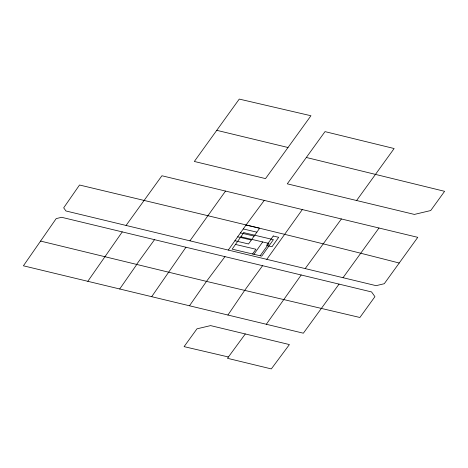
<?xml version="1.0" encoding="UTF-8"?>
<svg xmlns="http://www.w3.org/2000/svg" width="468" height="468" viewBox="0 0 468 468"><rect width="100%" height="100%" fill="white"/><g stroke="black" fill="none" stroke-linecap="round" stroke-linejoin="round"><path stroke-width="0.7" d="M227.91 315.028L244.606 290.488L262.595 265.684M185.966 247.233L151.679 296.689M40.576 241.078L206.487 281.391L359.892 317.485L374.926 296.665L371.574 291.944L61.618 217.292L56.189 218.603L23.4 265.801L87.808 281.309L122.265 231.894M119.703 288.996L136.791 264.443M87.808 281.309L189.481 305.779L206.487 281.391L224.973 256.634M228.308 250.07L246.314 224.622L264.256 200.398M252.58 253.972L255.92 249.251L235.48 244.431M253.943 254.294L262.677 241.944M301.187 274.985L266.321 324.271L189.481 305.779M225.535 191.067L189.938 240.827M260.173 255.762L268.977 243.43L240.874 236.802M266.795 259.336L302.334 209.565L417.766 237.34L384.269 283.719L376.108 285.667L65.953 210.974L63.683 207.833L79.525 185.012C186.217 210.501 292.956 235.761 399.216 263.028M126.073 225.441L161.922 175.757L302.334 209.565M288.013 147.502L265.526 178.606L194.331 161.466L239.259 99.087L310.951 115.748L288.013 147.502L216.754 130.326M356.604 200.515L394.138 148.531L325.003 131.625L287.282 183.83L414.373 214.42L430.712 210.541L444.6 191.318L306.329 157.476M343.032 277.7L378.981 228.004M136.603 264.408L154.528 239.663M339.054 284.105L303.352 333.204L266.321 324.271M305.206 268.579L341.406 218.954M245.296 333.959L227.454 358.301L271.317 368.913L289.405 344.571L210.588 325.605L196.975 328.829L184.088 346.63L228.413 356.979M246.039 225.014L259.664 228.226L248.531 243.963L234.907 240.745M243.255 228.946L256.885 232.163M240.47 232.877L254.101 236.094M237.685 236.814L251.316 240.025M243.81 232.654L232.14 249.151L261.741 256.136L273.417 239.639L243.81 232.654M273.236 236.018L266.555 245.46L272.002 246.747L278.682 237.305L273.236 236.018"/></g></svg>
